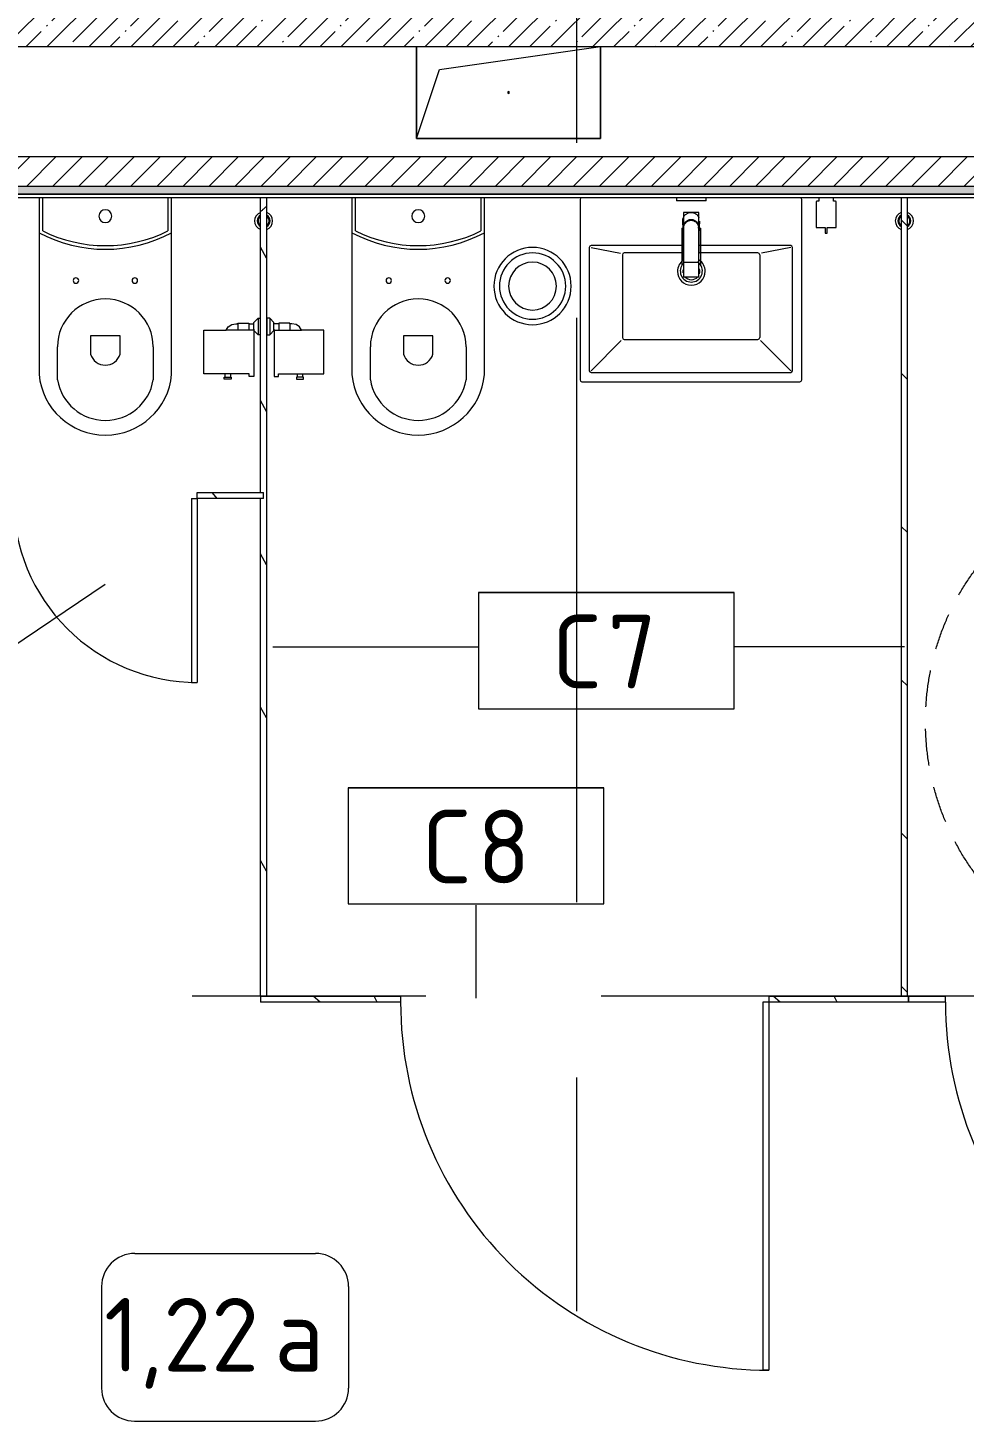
# Model space of a CAD drawing. Header units: millimetres. Extents: x 81566 to 292854, y -8553 to 29000.
# Drawn here: x 97119 to 99662, y 6644 to 10431 of the extents above; entities that cross this region are included whole.
import ezdxf

# ---------------------------------------------------------------- set-up
doc = ezdxf.new("R2010")
doc.units = ezdxf.units.MM
doc.linetypes.add('200_ШТРИХ__ш1_п0_6_', pattern=[160, 100, -60])
doc.linetypes.add('Осевая', pattern=[3175, 635, -476.25, 1587.5, -476.25])
for name, color, linetype, lineweight in [('0-1', 7, 'Continuous', 9), ('A-DETL-GENF', 7, 'Continuous', 9), ('A-DOOR', 7, 'Continuous', 9), ('A-GENM', 7, 'Continuous', 9), ('A-GENM-IDEN', 7, 'Continuous', 9), ('A-WALL', 7, 'Continuous', 9), ('I-FURN-IDEN', 7, 'Continuous', 9), ('I-WALL', 7, 'Continuous', 9), ('P-SANR-FIXT-2', 7, 'Continuous', 13), ('Оси-2', 7, 'Осевая', 9)]:
    doc.layers.add(name, color=color, linetype=linetype, lineweight=lineweight)
for name, color, linetype, lineweight, true_color in [('A-DOOR-1', 7, 'Continuous', 9, 0xc0c0c0), ('A-WALL-1', 9, 'Continuous', 9, 0x808080), ('A-WALL-FNSH-1', 9, 'Continuous', 9, 0x808080), ('I-FURN-1', 9, 'Continuous', 9, 0x808080), ('I-FURN-2', 9, '200_ШТРИХ__ш1_п0_6_', 9, 0x808080), ('P-SANR-FIXT-1', 9, 'Continuous', 13, 0x808080)]:
    doc.layers.add(name, color=color, linetype=linetype, lineweight=lineweight, true_color=true_color)
doc.styles.add('GOST Common', font='GOST_Common.ttf', dxfattribs={"height": 200})
pattern_1 = [(288.435, (99033.21, 7791), (416.50086, -832.99954), [158.05, -1159.038]), (319.399, (99083.19, 7641.06), (2499.010644, -2082.486787), [76.799, -3763.143]), (316.848, (98725, 7591.08), (6247.5402574, -5830.957739), [182.691, -8951.868]), (289.983, (98858.28, 7466.13), (1249.49393, -3332.002656), [97.5, -4777.508]), (270, (98891.6, 7791), (416.5, -416.5), [83.3, -333.2]), (298.443, (98891.6, 7707.7), (-2915.5071394, 5414.4962996), [227.365, -11140.87]), (264.289, (98999.89, 7507.78), (416.5263, 3748.496867), [83.716, -4102.058]), (309.806, (98991.56, 7424.48), (-1666.01521, 2082.48651), [65.059, -3187.91])]

# ---------------------------------------------------------------- blocks, each defined once
blk = doc.blocks.new('FRT_2D_Символ _разворот МГН_1 - D1_4_Символ доступности разворота МГН _360__-18618045-План расстановки мебели и оборудования 2 этажа в осях 23-33')
at = {"layer": 'I-FURN-1'}
for p, q in [((0, 60.4), (0, -59.6)), ((-65, 0), (65, 0))]:
    blk.add_line(p, q, dxfattribs=at)
at = {"layer": 'I-FURN-2'}
for p, q in [((-300, 325.4), (-300, -185.8)), ((-300, 325.4), (-200, 325.4)), ((-200, 195.4), (-200, 325.4)), ((200, 325.4), (300, 325.4)), ((200, 195.4), (200, 325.4)), ((300, 325.4), (300, -185.8)), ((-200, 195.4), (200, 195.4)), ((-300, -185.8), (-250, -185.8)), ((-250, -185.8), (-250, -435.8)), ((300, -185.8), (250, -185.8)), ((250, -185.8), (250, -435.8)), ((-200, -435.8), (-250, -435.8)), ((-200, -435.8), (-200, -645.8)), ((200, -435.8), (250, -435.8)), ((200, -435.8), (200, -645.8)), ((-200, -645.8), (200, -645.8))]:
    blk.add_line(p, q, dxfattribs=at)
blk.add_circle((0, 0), 700, dxfattribs=at)
blk = doc.blocks.new('GM_Отверстие прямоугольное _в плите_ - Отверстие-V8-План расстановки мебели и оборудования 2 этажа в осях 23-33')
at = {"layer": 'A-GENM'}
for p, q in [((-250, -125), (-250, 125)), ((-250, 125), (-250, -125)), ((-187.5, 62.5), (250, 125)), ((250, 125), (250, -125)), ((250, -125), (250, 125)), ((-250, -125), (-187.5, 62.5)), ((250, -125), (-250, -125)), ((-250, -125), (250, -125))]:
    blk.add_line(p, q, dxfattribs=at)
for start, end in [(360, 180), (180, 360)]:
    blk.add_arc((0, 0), 2.5, start, end, dxfattribs=at)
blk = doc.blocks.new('FP_169-План расстановки мебели и оборудования 2 этажа в осях 23-33')
at = {"layer": 'A-GENM'}
for p, q in [((19.3, 8), (20.4, 6.8)), ((20.4, 6.8), (21.4, 5.5)), ((21.4, 5.5), (22.4, 4.3)), ((22.4, 4.3), (23.5, 3.1)), ((23.5, 3.1), (24.6, 1.8)), ((24.6, 1.8), (25.6, 0.6)), ((25.6, 0.6), (26.7, -0.6)), ((26.7, -0.6), (27.8, -1.8)), ((27.8, -1.8), (28.9, -3.1)), ((28.9, -3.1), (30.1, -4.3)), ((30.1, -4.3), (31.2, -5.5)), ((31.2, -5.5), (32.3, -6.8)), ((32.3, -6.8), (33.5, -8))]:
    blk.add_line(p, q, dxfattribs=at)
blk = doc.blocks.new('131_Сантехническая перегородка 7 - СП-1-30858579-План расстановки мебели и оборудования 2 этажа в осях 23-33')
at = {"layer": 'A-GENM'}
h = blk.add_hatch(dxfattribs=at)
h.set_pattern_fill('FP_43', color=256, style=0, pattern_type=2)
h.set_pattern_definition([(198.435, (9964.92, -97651.21), (-832.99954, -416.50086), [158.05, -1159.038]), (229.399, (9814.98, -97701.19), (-2082.486787, -2499.010644), [76.799, -3763.143]), (226.848, (9765, -97343), (-5830.957739, -6247.5402574), [182.691, -8951.868]), (199.983, (9640.05, -97476.28), (-3332.002656, -1249.49393), [97.5, -4777.508]), (180, (9964.9, -97509.6), (-416.5, -416.5), [83.3, -333.2]), (208.443, (9881.62, -97509.6), (5414.4962996, 2915.5071394), [227.365, -11140.87]), (174.289, (9681.7, -97617.89), (3748.496867, -416.5263), [83.716, -4102.058]), (219.806, (9598.4, -97609.56), (2082.48651, 1666.01521), [65.059, -3187.91])])
h.paths.add_polyline_path([(2165.9, -8), (2165.9, 8), (45.9, 8), (45.9, -8), (796.9, -8), (796.9, 0), (812.9, 0), (812.9, -8), (1744.4, -8)])
for p, q in [((-4.1, 8), (45.9, 8)), ((45.9, 8), (2165.9, 8)), ((45.9, -8), (-4.1, -8)), ((796.9, -8), (45.9, -8)), ((2165.9, -8), (812.9, -8))]:
    blk.add_line(p, q, dxfattribs=at)
at = {"layer": 'A-GENM', "flags": 128}
for points in [[(71.5, 8), (71.1, 8.5), (70.8, 9), (70.4, 9.5), (70, 9.9), (69.6, 10.4), (69.2, 10.8), (68.8, 11.2), (68.3, 11.6), (67.8, 12), (67.3, 12.3), (66.8, 12.7), (66.3, 13), (65.8, 13.3), (65.3, 13.6), (64.7, 13.8), (64.2, 14), (63.6, 14.3), (63, 14.4), (62.4, 14.6), (61.9, 14.7), (61.3, 14.9), (60.7, 14.9), (60.1, 15), (59.5, 15.1), (58.9, 15.1), (58.3, 15.1), (57.7, 15), (57.1, 15), (56.5, 14.9), (55.9, 14.8), (55.3, 14.7), (54.7, 14.5), (54.1, 14.4), (53.5, 14.2), (53, 13.9), (52.4, 13.7), (51.9, 13.4), (51.4, 13.2), (50.8, 12.9), (50.3, 12.5), (49.8, 12.2), (49.3, 11.8), (48.9, 11.4), (48.4, 11), (48, 10.6), (47.6, 10.2), (47.2, 9.7), (46.8, 9.3), (46.4, 8.8), (46.1, 8.3), (45.9, 8)], [(45.9, -8), (46.3, -8.5), (46.6, -9), (47, -9.5), (47.4, -9.9), (47.8, -10.4), (48.2, -10.8), (48.6, -11.2), (49.1, -11.6), (49.6, -12), (50, -12.3), (50.5, -12.7), (51.1, -13), (51.6, -13.3), (52.1, -13.6), (52.7, -13.8), (53.2, -14), (53.8, -14.3), (54.4, -14.4), (54.9, -14.6), (55.5, -14.7), (56.1, -14.9), (56.7, -14.9), (57.3, -15), (57.9, -15.1), (58.5, -15.1), (59.1, -15.1), (59.7, -15), (60.3, -15), (60.9, -14.9), (61.5, -14.8), (62.1, -14.7), (62.7, -14.5), (63.3, -14.4), (63.8, -14.2), (64.4, -13.9), (65, -13.7), (65.5, -13.4), (66, -13.2), (66.6, -12.9), (67.1, -12.5), (67.6, -12.2), (68, -11.8), (68.5, -11.4), (69, -11), (69.4, -10.6), (69.8, -10.2), (70.2, -9.7), (70.6, -9.3), (70.9, -8.8), (71.3, -8.3), (71.5, -8)]]:
    blk.add_lwpolyline(points, dxfattribs=at)
at = {"layer": 'A-GENM'}
for radius, start, end in [(24.6, 19.9113, 160.0887), (17.6, 28.9731, 151.0269), (15.1, 78.8699, 146.2189), (15.1, 33.7811, 53.124), (24.6, 199.9113, 340.0887), (17.6, 208.9731, 331.0269), (15.1, 213.7811, 228.6155), (15.1, 258.8699, 326.2189)]:
    blk.add_arc((58.7, 0), radius, start, end, dxfattribs=at)
blk.add_blockref('FP_169-План расстановки мебели и оборудования 2 этажа в осях 23-33', (0, 0), dxfattribs=at)
blk = doc.blocks.new('131_Сантехническая перегородка_Дверь МГН - СД-1-30883454-План расстановки мебели и оборудования 2 этажа в осях 23-33')
at = {"layer": 'A-DOOR'}
h = blk.add_hatch(dxfattribs=at)
h.set_pattern_fill('FP_45', color=256, style=0, pattern_type=2)
h.set_pattern_definition(pattern_1)
h.paths.add_polyline_path([(1010, 8), (1010, -8), (1390, -8), (1390, 8)])
at = {"layer": 'A-GENM'}
h = blk.add_hatch(dxfattribs=at)
h.set_pattern_fill('FP_45', color=256, style=0, pattern_type=2)
h.set_pattern_definition(pattern_1)
h.paths.add_polyline_path([(-370, 8), (-370, -8), (10, -8), (10, 8)])
at = {"layer": 'A-DOOR-1'}
for p, q in [((10, 1008), (26, 1008)), ((10, 8), (10, 1008)), ((26, 8), (26, 1008)), ((10, 8), (26, 8))]:
    blk.add_line(p, q, dxfattribs=at)
blk.add_arc((10, 8), 1000, 360, 90, dxfattribs=at)
at = {"layer": 'A-GENM'}
for p, q in [((-370, 8), (10, 8)), ((-370, -8), (-370, 8)), ((10, -8), (10, 8)), ((1010, 8), (1390, 8)), ((1010, -8), (1010, 8)), ((1390, -8), (1390, 8)), ((10, -8), (-370, -8)), ((1390, -8), (1010, -8))]:
    blk.add_line(p, q, dxfattribs=at)
blk = doc.blocks.new('131_Сантехническая перегородка_Дверь 5 - СД-1-V173-План расстановки мебели и оборудования 2 этажа в осях 23-33')
at = {"layer": 'A-GENM'}
h = blk.add_hatch(dxfattribs=at)
h.set_pattern_fill('FP_49', color=256, style=0, pattern_type=2)
h.set_pattern_definition([(288.435, (97721.21, 9160), (416.50086, -832.99954), [158.05, -1159.038]), (319.399, (97771.19, 9010.06), (2499.010644, -2082.486787), [76.799, -3763.143]), (316.848, (97413, 8960.08), (6247.5402574, -5830.957739), [182.691, -8951.868]), (289.983, (97546.28, 8835.13), (1249.49393, -3332.002656), [97.5, -4777.508]), (270, (97579.6, 9160), (416.5, -416.5), [83.3, -333.2]), (298.443, (97579.6, 9076.7), (-2915.5071394, 5414.4962996), [227.365, -11140.87]), (264.289, (97687.89, 8876.78), (416.5263, 3748.496867), [83.716, -4102.058]), (309.806, (97679.56, 8793.48), (-1666.01521, 2082.48651), [65.059, -3187.91])])
h.paths.add_polyline_path([(70, 8), (70, -8), (250, -8), (250, 8)])
at = {"layer": 'A-DOOR-1'}
for p, q in [((266, 508), (250, 508)), ((250, 8), (250, 508)), ((266, 8), (266, 508)), ((266, 8), (250, 8))]:
    blk.add_line(p, q, dxfattribs=at)
blk.add_arc((250, 8), 500, 360, 90, dxfattribs=at)
at = {"layer": 'A-GENM'}
for p, q in [((70, 8), (250, 8)), ((70, 8), (70, -8)), ((250, 8), (250, -8)), ((750, 8), (930, 8)), ((750, 8), (750, -8)), ((930, 8), (930, -8)), ((250, -8), (70, -8)), ((930, -8), (750, -8))]:
    blk.add_line(p, q, dxfattribs=at)
blk = doc.blocks.new('131_Сантехническая перегородка 7 - СП-1-V188-План расстановки мебели и оборудования 2 этажа в осях 23-33')
at = {"layer": 'A-GENM'}
h = blk.add_hatch(dxfattribs=at)
h.set_pattern_fill('FP_59', color=256, style=0, pattern_type=2)
h.set_pattern_definition([(198.435, (9964.92, -99391.71), (-832.99954, -416.50086), [158.05, -1159.038]), (229.399, (9814.98, -99441.69), (-2082.486787, -2499.010644), [76.799, -3763.143]), (226.848, (9765, -99083.5), (-5830.957739, -6247.5402574), [182.691, -8951.868]), (199.983, (9640.05, -99216.78), (-3332.002656, -1249.49393), [97.5, -4777.508]), (180, (9964.9, -99250.1), (-416.5, -416.5), [83.3, -333.2]), (208.443, (9881.62, -99250.1), (5414.4962996, 2915.5071394), [227.365, -11140.87]), (174.289, (9681.7, -99358.39), (3748.496867, -416.5263), [83.716, -4102.058]), (219.806, (9598.4, -99350.06), (2082.48651, 1666.01521), [65.059, -3187.91])])
h.paths.add_polyline_path([(2165.9, -8), (2165.9, 8), (45.9, 8), (45.9, -8), (1744.4, -8)])
for p, q in [((-4.1, 8), (45.9, 8)), ((45.9, 8), (2165.9, 8)), ((45.9, -8), (-4.1, -8)), ((2165.9, -8), (45.9, -8))]:
    blk.add_line(p, q, dxfattribs=at)
at = {"layer": 'A-GENM', "flags": 128}
for points in [[(71.5, 8), (71.1, 8.5), (70.8, 9), (70.4, 9.5), (70, 9.9), (69.6, 10.4), (69.2, 10.8), (68.8, 11.2), (68.3, 11.6), (67.8, 12), (67.3, 12.3), (66.8, 12.7), (66.3, 13), (65.8, 13.3), (65.3, 13.6), (64.7, 13.8), (64.2, 14), (63.6, 14.3), (63, 14.4), (62.4, 14.6), (61.9, 14.7), (61.3, 14.9), (60.7, 14.9), (60.1, 15), (59.5, 15.1), (58.9, 15.1), (58.3, 15.1), (57.7, 15), (57.1, 15), (56.5, 14.9), (55.9, 14.8), (55.3, 14.7), (54.7, 14.5), (54.1, 14.4), (53.5, 14.2), (53, 13.9), (52.4, 13.7), (51.9, 13.4), (51.4, 13.2), (50.8, 12.9), (50.3, 12.5), (49.8, 12.2), (49.3, 11.8), (48.9, 11.4), (48.4, 11), (48, 10.6), (47.6, 10.2), (47.2, 9.7), (46.8, 9.3), (46.4, 8.8), (46.1, 8.3), (45.9, 8)], [(45.9, -8), (46.3, -8.5), (46.6, -9), (47, -9.5), (47.4, -9.9), (47.8, -10.4), (48.2, -10.8), (48.6, -11.2), (49.1, -11.6), (49.6, -12), (50, -12.3), (50.5, -12.7), (51.1, -13), (51.6, -13.3), (52.1, -13.6), (52.7, -13.8), (53.2, -14), (53.8, -14.3), (54.4, -14.4), (54.9, -14.6), (55.5, -14.7), (56.1, -14.9), (56.7, -14.9), (57.3, -15), (57.9, -15.1), (58.5, -15.1), (59.1, -15.1), (59.7, -15), (60.3, -15), (60.9, -14.9), (61.5, -14.8), (62.1, -14.7), (62.7, -14.5), (63.3, -14.4), (63.8, -14.2), (64.4, -13.9), (65, -13.7), (65.5, -13.4), (66, -13.2), (66.6, -12.9), (67.1, -12.5), (67.6, -12.2), (68, -11.8), (68.5, -11.4), (69, -11), (69.4, -10.6), (69.8, -10.2), (70.2, -9.7), (70.6, -9.3), (70.9, -8.8), (71.3, -8.3), (71.5, -8)]]:
    blk.add_lwpolyline(points, dxfattribs=at)
at = {"layer": 'A-GENM'}
for radius, start, end in [(24.6, 19.9113, 160.0887), (17.6, 28.9731, 151.0269), (15.1, 78.8699, 146.2189), (15.1, 33.7811, 53.124), (24.6, 199.9113, 340.0887), (17.6, 208.9731, 331.0269), (15.1, 213.7811, 228.6155), (15.1, 258.8699, 326.2189)]:
    blk.add_arc((58.7, 0), radius, start, end, dxfattribs=at)
blk = doc.blocks.new('131_Сантехническая перегородка_Дверь МГН 2 - СД-1-30897608-План расстановки мебели и оборудования 2 этажа в осях 23-33')
at = {"layer": 'A-DOOR'}
h = blk.add_hatch(dxfattribs=at)
h.set_pattern_fill('FP_62', color=256, style=0, pattern_type=2)
h.set_pattern_definition([(288.435, (100513.21, 7791), (416.50086, -832.99954), [158.05, -1159.038]), (319.399, (100563.19, 7641.06), (2499.010644, -2082.486787), [76.799, -3763.143]), (316.848, (100205, 7591.08), (6247.5402574, -5830.957739), [182.691, -8951.868]), (289.983, (100338.28, 7466.13), (1249.49393, -3332.002656), [97.5, -4777.508]), (270, (100371.6, 7791), (416.5, -416.5), [83.3, -333.2]), (298.443, (100371.6, 7707.7), (-2915.5071394, 5414.4962996), [227.365, -11140.87]), (264.289, (100479.89, 7507.78), (416.5263, 3748.496867), [83.716, -4102.058]), (309.806, (100471.56, 7424.48), (-1666.01521, 2082.48651), [65.059, -3187.91])])
h.paths.add_polyline_path([(-111.1, 8), (-427.5, 8), (-427.5, -8), (10, -8), (10, 8)])
at = {"layer": 'A-DOOR-1'}
for p, q in [((10, 1008), (26, 1008)), ((10, 8), (10, 1008)), ((26, 8), (26, 1008)), ((10, 8), (26, 8))]:
    blk.add_line(p, q, dxfattribs=at)
blk.add_arc((10, 8), 1000, 360, 90, dxfattribs=at)
at = {"layer": 'A-GENM'}
for p, q in [((-427.5, 8), (10, 8)), ((10, 8), (10, -8)), ((1010, 8), (1110, 8)), ((1010, 8), (1010, -8)), ((1110, 8), (1110, -8)), ((10, -8), (-427.5, -8)), ((1110, -8), (1010, -8))]:
    blk.add_line(p, q, dxfattribs=at)
blk = doc.blocks.new('WC Seat_2 with Cistern-Wall Based - SE22-33487382-План расстановки мебели и оборудования 2 этажа в осях 23-33')
at = {"layer": 'P-SANR-FIXT-1'}
for p, q in [((-5, 410.5), (-5, 500.5)), ((255, 500.5), (255, 410.5)), ((-55, 485.5), (-55, 100.5)), ((305, 100.5), (305, 485.5)), ((85, 430.5), (85, 380.5)), ((165, 380.5), (165, 430.5)), ((85, 380.5), (165, 380.5)), ((-55, 100.5), (-55, 5.5)), ((-45, 5.5), (-45, 95.6)), ((295, 95.6), (295, 5.5)), ((305, 5.5), (305, 100.5))]:
    blk.add_line(p, q, dxfattribs=at)
for centre, radius, start, end in [((125, 469.8), 180.7, 4.9791, 175.0209), ((125, 478.7), 131.8, 9.5273, 170.4727), ((125, 418.8), 41.7, 16.2602, 163.7398), ((125, 410.5), 130, 180, 360), ((45, 230.5), 7.5, 0, 180), ((45, 230.5), 7.5, 180, 360), ((205, 230.5), 7.5, 0, 180), ((205, 230.5), 7.5, 180, 360), ((125, -237), 382.5, 61.9275, 118.0725), ((125, -247), 382.5, 63.6122, 116.3878), ((125, 55.5), 17.5, 0, 180), ((125, 55.5), 17.5, 180, 360)]:
    blk.add_arc(centre, radius, start, end, dxfattribs=at)
blk = doc.blocks.new('сифон - Для раковины-V211-План расстановки мебели и оборудования 2 этажа в осях 23-33')
at = {"layer": 'P-SANR-FIXT-1'}
for p, q in [((199.2, 40), (191.1, 40)), ((191.1, -40), (191.1, 40)), ((116.7, 26), (15.8, 26)), ((116.7, 26), (116.7, 22.5)), ((15.8, -26), (116.7, -26)), ((116.7, -20.6), (116.7, -26)), ((191.1, -40), (199.2, -40))]:
    blk.add_line(p, q, dxfattribs=at)
for start, end in [(46.114, 180), (180, 315)]:
    blk.add_arc((0, 0), 30, start, end, dxfattribs=at)
blk = doc.blocks.new('раковина - 400 x 500mm-V212-План расстановки мебели и оборудования 2 этажа в осях 23-33')
at = {"layer": 'P-SANR-FIXT-1'}
for p, q in [((-249.5, -5), (-249.5, -495)), ((352.5, -495), (352.5, -5)), ((-224.5, -135), (-224.5, -470)), ((31, -130), (-219.5, -130)), ((-219.5, -135), (-139.5, -151)), ((-126, -150), (-129.5, -150)), ((31, -150), (-126, -150)), ((322.5, -130), (73, -130)), ((233.5, -150), (73, -150)), ((322.5, -135), (242.8, -150.5)), ((327.5, -470), (327.5, -135)), ((-134.5, -155), (-134.5, -380)), ((238.5, -155), (238.5, -380)), ((-219.5, -470), (-137.6, -388.1)), ((-129.5, -385), (233.5, -385)), ((322.5, -470), (240.2, -387.7)), ((-219.5, -475), (322.5, -475)), ((-244.5, -500), (347.5, -500))]:
    blk.add_line(p, q, dxfattribs=at)
for centre, radius, start, end in [((-244.5, -5), 5, 91.8131, 180), ((347.5, -5), 5, 0, 88.1869), ((-219.5, -135), 5, 90, 180), ((-129.5, -155), 5, 90, 180), ((233.5, -155), 5, 0, 90), ((322.5, -135), 5, 0, 90), ((52.6, -199.9), 37.5, 127.0599, 180), ((52.6, -199.9), 37.5, 360, 54.9172), ((52.6, -199.9), 37.5, 180, 360), ((52.6, -199.9), 23, 170.0837, 180), ((52.6, -199.9), 23, 180, 189.9157), ((52.6, -199.9), 23, 219.6404, 320.0581), ((52.6, -199.9), 23, 360, 16.8019), ((52.6, -199.9), 23, 343.1956, 360), ((-129.5, -380), 5, 180, 270), ((233.5, -380), 5, 270, 360), ((-219.5, -470), 5, 180, 270), ((322.5, -470), 5, 270, 0), ((-244.5, -495), 5, 180, 270), ((347.5, -495), 5, 270, 0)]:
    blk.add_arc(centre, radius, start, end, dxfattribs=at)
blk = doc.blocks.new('смеситель для раковины - Default-V196-План расстановки мебели и оборудования 2 этажа в осях 23-33')
at = {"layer": '0-1'}
for p, q in [((21, 151.6), (-21, 151.6)), ((20.3, 111.8), (-20.3, 111.8)), ((-22.8, 2.9), (-21.7, 15.4)), ((-20.7, 17.2), (-20.7, 16.7)), ((-20.3, 19.4), (-20.3, 15.8)), ((20.3, 15.8), (20.3, 19.4)), ((20.8, 16.7), (20.8, 17.2))]:
    blk.add_line(p, q, dxfattribs=at)
at = {"layer": '0-1', "flags": 128}
for points in [[(-21, 151.3), (-21, 147.9), (-21, 145.7), (-21, 145.2), (-21, 144.9), (-21, 144.8), (-21, 144.7), (-21, 144.7)], [(21, 89.1), (21, 88.6), (21, 88.3), (21, 88.3)], [(21.7, 15.4), (22.3, 8.3), (22.8, 2.9)]]:
    blk.add_lwpolyline(points, dxfattribs=at)
at = {"layer": 'P-SANR-FIXT-1'}
for p, q in [((21, 151.6), (-21, 151.6)), ((-21, 151.6), (-21, -23)), ((21, -23), (21, 151.6)), ((-20.3, 111.8), (-20.3, 111.8)), ((-20.3, 111.8), (-20.3, 109.7)), ((20.3, 109.7), (20.3, 111.8)), ((20.3, 111.8), (20.3, 111.8)), ((-21, -23), (21, -23))]:
    blk.add_line(p, q, dxfattribs=at)
at = {"layer": 'P-SANR-FIXT-1', "flags": 128}
for points in [[(-21, 144), (-21, 91), (-21, 37.9)], [(21, 37.9), (21, 91), (21, 144)], [(-20.3, 19.4), (-20.3, 60.2), (-20.3, 109.7)], [(20.3, 109.7), (20.3, 60.2), (20.3, 19.4)], [(21, 17.1), (21, 22.3), (21, 27.5), (21, 32.7), (21, 37.9)], [(-20.3, 15.8), (-20.3, 17.1), (-20.3, 18.4)], [(20.3, 18.4), (20.3, 17.1), (20.3, 15.8)], [(21, 15.1), (21, 15.6), (21, 16.1), (21, 16.6), (21, 17.1)], [(22.9, -1.8), (22.4, 2.9), (22, 7.6), (21.5, 12.3), (21.1, 17.1)], [(21.1, 17.1), (21.5, 12.3), (22, 7.6), (22.4, 2.9), (22.9, -1.8)]]:
    blk.add_lwpolyline(points, dxfattribs=at)
at = {"layer": 'P-SANR-FIXT-1'}
for centre, major_axis, ratio, start_param, end_param in [((-9809.3, 72.1), (-9788.3, 0.5), 0.986286, 3.135948, 3.138103), ((0, 17.2), (20.8, 0), 0.98634, 3.060685, 3.141593), ((0, 17.2), (20.8, 0), 0.98634, 3.141593, 3.395551), ((0, 17.2), (20.8, 0), 0.98634, 3.707105, 3.769911), ((0, 17.2), (20.8, 0), 0.98634, 5.654867, 5.717635), ((0, 17.2), (-20.8, 0), 0.98634, 2.887544, 3.141593), ((0, 17.2), (20.8, 0), 0.98634, 0, 0.080911), ((0, 17.2), (20.8, 0), 0.98634, 4.154533, 5.270098)]:
    blk.add_ellipse(centre, major_axis=major_axis, ratio=ratio, start_param=start_param, end_param=end_param, dxfattribs=at)
for points, knots in [([(-21, 151.6), (-21, 151.7), (-21, 151.5), (-21, 150.5), (-21, 148.7), (-21, 146.9), (-21, 145.2), (-21, 144.4), (-21, 144)], [0.4444444, 0.4444444, 0.4444444, 0.4444444, 0.5555556, 0.6666667, 0.7777778, 0.8888889, 0.9444444, 1, 1, 1, 1]), ([(21, 144), (21, 144.4), (21, 145.2), (21, 146.9), (21, 148.7), (21, 150.5), (21, 151.5), (21, 151.7), (21, 151.6)], [0, 0, 0, 0, 0.0555556, 0.1111111, 0.2222222, 0.3333333, 0.4444444, 0.5555556, 0.5555556, 0.5555556, 0.5555556]), ([(-21.8, 13.9), (-21.8, 14.6), (-21.7, 16.1), (-21.6, 18.9), (-21.5, 22.1), (-21.5, 25.2), (-21.4, 27.9), (-21.4, 30), (-21.4, 31.8), (-21.3, 33.4), (-21.3, 34.5), (-21.3, 35.6), (-21.3, 37), (-21.3, 38.7), (-21.2, 41), (-21.2, 44.2), (-21.2, 48.8), (-21.1, 54.3), (-21.1, 59.3), (-21.1, 63.2), (-21.1, 66.1), (-21.1, 68.8), (-21.1, 72.5), (-21, 78.9), (-21, 84.5), (-21, 88.1)], [0, 0, 0, 0, 0.083333, 0.166667, 0.25, 0.333333, 0.375, 0.416667, 0.458333, 0.479167, 0.5, 0.520833, 0.541667, 0.583333, 0.625, 0.666667, 0.708333, 0.75, 0.791667, 0.8125, 0.833333, 0.854167, 0.875, 0.916667, 1, 1, 1, 1]), ([(21, 88.1), (21, 84.5), (21, 78.9), (21.1, 72.5), (21.1, 68.8), (21.1, 66.1), (21.1, 63.2), (21.1, 59.3), (21.2, 54.3), (21.2, 48.8), (21.2, 44.2), (21.3, 41), (21.3, 38.7), (21.3, 37), (21.3, 35.6), (21.3, 34.5), (21.3, 33.4), (21.4, 31.8), (21.4, 30), (21.4, 27.9), (21.5, 25.2), (21.5, 22.1), (21.6, 18.9), (21.7, 16.1), (21.8, 14.6), (21.8, 13.9)], [0, 0, 0, 0, 0.083333, 0.125, 0.145833, 0.166667, 0.1875, 0.208333, 0.25, 0.291667, 0.333333, 0.375, 0.416667, 0.458333, 0.479167, 0.5, 0.520833, 0.541667, 0.583333, 0.625, 0.666667, 0.75, 0.833333, 0.916667, 1, 1, 1, 1]), ([(-21.1, 17.1), (-21.2, 16.5), (-21.3, 15.4), (-21.5, 13.7), (-21.6, 11.8), (-21.9, 9.3), (-22.1, 7.6), (-22.4, 5.3), (-22.6, 3), (-22.8, 1.4), (-22.9, 0.3)], [0, 0, 0, 0, 0.1, 0.2, 0.3, 0.4, 0.6, 0.7, 0.8, 1, 1, 1, 1]), ([(-22.6, 3.6), (-22.6, 3.8), (-22.5, 4.4), (-22.4, 5.5), (-22.3, 6.9), (-22.2, 8.4), (-22, 10.9), (-21.9, 12.9), (-21.8, 13.9)], [0.3178487, 0.3178487, 0.3178487, 0.3178487, 0.375, 0.5, 0.625, 0.75, 0.875, 1, 1, 1, 1]), ([(21, 15.1), (20.9, 14), (20.5, 11.7), (19.3, 8.5), (17.6, 5.5), (14.8, 1.9), (11.1, -0.9), (6.8, -2.8), (3.4, -3.6), (0, -3.8), (-4.5, -3.5), (-10.1, -1.7), (-14.7, 1.9), (-17.6, 5.5), (-19.3, 8.4), (-20.5, 11.7), (-20.9, 13.9), (-21, 15)], [0, 0, 0, 0, 0.055556, 0.111111, 0.166667, 0.222222, 0.333333, 0.388889, 0.444444, 0.5, 0.555556, 0.666667, 0.777778, 0.833333, 0.888889, 0.944444, 1, 1, 1, 1]), ([(20.3, 19.4), (20.3, 18.2), (20.2, 15.9), (19.3, 12.3), (18, 9.6), (16.8, 7.5), (15.7, 6), (14.5, 4.7), (12.8, 3), (10.4, 1.2), (7.1, -0.4), (2.4, -1.7), (-2.5, -1.7), (-7.1, -0.4), (-10.9, 1.5), (-13.6, 3.7), (-15.4, 5.7), (-16.5, 7.1), (-17.7, 9), (-18.9, 11.5), (-20, 15), (-20.3, 17.7), (-20.3, 19.4)], [0, 0, 0, 0, 0.055556, 0.111111, 0.166667, 0.194444, 0.222222, 0.25, 0.277778, 0.333333, 0.388889, 0.444444, 0.555556, 0.611111, 0.666667, 0.75, 0.770833, 0.791667, 0.833333, 0.875, 0.916667, 1, 1, 1, 1]), ([(20.3, 15.8), (20.3, 13.7), (19.8, 10.7), (17.9, 6.9), (16.3, 4.7), (14.8, 3.1), (13, 1.5), (11.1, 0.2), (9, -0.8), (7.3, -1.5), (5.5, -2), (3.6, -2.4), (1.4, -2.7), (-0.9, -2.7), (-3.3, -2.5), (-5.5, -2), (-7.7, -1.3), (-9.8, -0.4), (-11.7, 0.6), (-13.5, 1.9), (-15.1, 3.4), (-16.9, 5.4), (-19.5, 9.5), (-20.3, 13.2), (-20.3, 15.8)], [0, 0, 0, 0, 0.111111, 0.166667, 0.222222, 0.25, 0.277778, 0.333333, 0.361111, 0.388889, 0.416667, 0.444444, 0.479167, 0.513889, 0.548611, 0.583333, 0.618056, 0.652778, 0.6875, 0.722222, 0.756944, 0.791667, 0.861111, 1, 1, 1, 1]), ([(21.1, 19.2), (21.3, 18.6), (21.7, 16.8), (21.8, 15.1), (21.8, 13.9)], [0.8206896, 0.8206896, 0.8206896, 0.8206896, 0.8888889, 1, 1, 1, 1]), ([(21.1, 17.1), (21.1, 16.7), (21.2, 16), (21.3, 15), (21.4, 13.9), (21.6, 12.5), (21.8, 10.8), (22, 8.7), (22.2, 6.9), (22.4, 5.5), (22.5, 4.5), (22.6, 3.4), (22.7, 2.4), (22.8, 1.5), (22.9, 0.8), (22.9, 0.4), (22.9, 0.3)], [0, 0, 0, 0, 0.0625, 0.125, 0.1875, 0.25, 0.375, 0.5, 0.625, 0.6875, 0.75, 0.8125, 0.875, 0.9375, 0.96875, 1, 1, 1, 1]), ([(21.8, 13.9), (21.8, 13.3), (21.9, 11.9), (22, 10), (22.2, 8.4), (22.2, 7.3), (22.3, 6.4), (22.4, 5.2), (22.6, 3.7), (22.8, 2), (22.9, 0.8), (22.9, 0.3)], [0, 0, 0, 0, 0.083333, 0.166667, 0.25, 0.333333, 0.416667, 0.5, 0.666667, 0.833333, 1, 1, 1, 1]), ([(22.1, 7), (22.2, 6.5), (22.8, 4.3), (23, 2), (22.9, 0.3)], [0.8, 0.8, 0.8, 0.8, 0.85, 1, 1, 1, 1]), ([(22.9, -1.8), (22.6, -4.5), (21.7, -8.2), (19.1, -12.8), (16.7, -15.9), (13.7, -18.5), (10.4, -20.6), (6.8, -22.1), (3.4, -22.8), (0.5, -23), (-2.9, -22.9), (-6.8, -22.1), (-10.7, -20.5), (-13.4, -18.7), (-15.3, -17.2), (-17, -15.4), (-19, -12.9), (-20.6, -10.1), (-21.5, -8), (-21.7, -7.4)], [0, 0, 0, 0, 0.1111111, 0.1666667, 0.2222222, 0.2777778, 0.3333333, 0.3888889, 0.4444444, 0.4791667, 0.5138889, 0.5833333, 0.6527778, 0.6875, 0.7222222, 0.7569444, 0.7916667, 0.8611111, 0.8888889, 0.8888889, 0.8888889, 0.8888889])]:
    blk.add_open_spline(points, degree=3, knots=knots, dxfattribs=at)
for points in [[(21, 37.9), (21, 36.1), (21, 32.7), (21.1, 27.5), (21.1, 22.3), (21.1, 18.8), (21.1, 17.1)], [(-22.9, 0.3), (-23, 2.1), (-22.8, 3.8), (-22.4, 5.5)], [(-21.8, 13.9), (-21.8, 15.7), (-21.5, 17.5), (-21.1, 19.2)], [(-21.1, 17.1), (-21.1, 16.7), (-21.1, 16), (-21, 15.3), (-21, 15)], [(21.1, 17.1), (21.1, 16.7), (21.1, 16.1), (21, 15.4), (21, 15.1)], [(22.9, 0.3), (22.8, 1.7), (22.5, 4.5), (22, 8.7), (21.5, 12.9), (21.2, 15.7), (21.1, 17.1)], [(22.9, 0.3), (22.9, -0.1), (22.9, -0.4), (22.9, -0.8)]]:
    blk.add_open_spline(points, degree=3, dxfattribs=at)
blk = doc.blocks.new('мусорная корзина - Round_ Metal-30590745-План расстановки мебели и оборудования 2 этажа в осях 23-33')
at = {"layer": 'P-SANR-FIXT-1'}
for radius, start, end in [(105, 0, 180), (90, 360, 180), (65, 0, 180), (105, 180, 360), (90, 180, 360), (65, 180, 360)]:
    blk.add_arc((0, 0), radius, start, end, dxfattribs=at)
blk = doc.blocks.new('TOY_Диспансер мыло - Дозатор Elegance new 11654 019001 хром-30721027-План расстановки мебели и оборудования 2 этажа в осях 23-33')
at = {"layer": 'A-GENM'}
for p, q in [((97.5, 84.7), (97.5, 17)), ((122.2, 86.7), (99.5, 86.7)), ((127.9, 101.6), (122.2, 101.6)), ((122.2, 101.6), (122.2, 86.7)), ((127.9, 86.7), (127.9, 101.6)), ((150.5, 86.7), (127.9, 86.7)), ((152.5, 17), (152.5, 84.7)), ((99.5, 15), (105, 15)), ((105, 15), (105, 5.5)), ((145, 5.5), (145, 15)), ((145, 15), (150.5, 15))]:
    blk.add_line(p, q, dxfattribs=at)
for centre, start, end in [((99.5, 84.7), 90, 180), ((150.5, 84.7), 360, 90), ((99.5, 17), 180, 270), ((150.5, 17), 270, 360)]:
    blk.add_arc(centre, 2, start, end, dxfattribs=at)
blk = doc.blocks.new('Sanitary_Toilet-Accessories_Gessi_Wall-mounted-paper-roll-holder-65449 - Chrome-V225-План расстановки мебели и оборудования 2 этажа в осях 23-33')
at = {"layer": 'A-DETL-GENF'}
for p, q in [((97657.9, 9609.6), (97663.5, 9617.9)), ((97663.5, 9617.9), (97673, 9624.3)), ((97673, 9624.3), (97684.3, 9626.6)), ((97684.3, 9626.6), (97689.8, 9626.6)), ((97689.8, 9626.6), (97689.8, 9628.1)), ((97689.8, 9628.1), (97719.8, 9628.1)), ((97689.8, 9626.6), (97689.8, 9609.6)), ((97719.8, 9628.1), (97719.8, 9626.6)), ((97719.8, 9626.6), (97719.8, 9609.6)), ((97719.8, 9626.6), (97733.3, 9626.6)), ((97733.3, 9630.1), (97744.3, 9641.5)), ((97733.3, 9626.6), (97733.3, 9630.1)), ((97733.3, 9609.6), (97733.3, 9628.1)), ((97744.3, 9641.5), (97751.5, 9641.6)), ((97744.3, 9641.4), (97744.3, 9596.7)), ((97597.6, 9490.6), (97597.6, 9609.6)), ((97597.6, 9609.6), (97657.9, 9609.6)), ((97733.3, 9609.6), (97657.9, 9609.6)), ((97733.3, 9611.6), (97732.6, 9609.6)), ((97732.6, 9609.6), (97732.6, 9483.1)), ((97733.3, 9608.1), (97733.3, 9611.6)), ((97744.3, 9596.6), (97733.3, 9608.1)), ((97751.5, 9596.6), (97744.3, 9596.6)), ((97654.8, 9490.6), (97597.6, 9490.6)), ((97652.8, 9475.6), (97652.8, 9481.6)), ((97652.8, 9481.6), (97654.8, 9481.6)), ((97671.8, 9475.6), (97652.8, 9475.6)), ((97669.8, 9490.6), (97654.8, 9490.6)), ((97654.8, 9481.6), (97654.8, 9490.6)), ((97654.8, 9481.6), (97669.8, 9481.6)), ((97720.6, 9490.6), (97669.8, 9490.6)), ((97669.8, 9490.6), (97669.8, 9481.6)), ((97669.8, 9481.6), (97671.8, 9481.6)), ((97671.8, 9481.6), (97671.8, 9475.6)), ((97720.6, 9483.1), (97720.6, 9490.6)), ((97732.6, 9483.1), (97720.6, 9483.1))]:
    blk.add_line(p, q, dxfattribs=at)
blk = doc.blocks.new('Sanitary_Toilet-Accessories_Gessi_Wall-mounted-paper-roll-holder-65449 - Chrome-V226-План расстановки мебели и оборудования 2 этажа в осях 23-33')
at = {"layer": 'A-DETL-GENF'}
for p, q in [((97768.3, 9641.6), (97768.3, 9596.6)), ((97776.3, 9641.5), (97768.3, 9641.6)), ((97787.3, 9630.1), (97776.3, 9641.5)), ((97776.3, 9641.4), (97776.3, 9596.7)), ((97787.3, 9626.6), (97787.3, 9630.1)), ((97787.3, 9609.6), (97787.3, 9628.1)), ((97800.8, 9626.6), (97787.3, 9626.6)), ((97830.8, 9628.1), (97800.8, 9628.1)), ((97800.8, 9628.1), (97800.8, 9626.6)), ((97800.8, 9626.6), (97800.8, 9609.6)), ((97830.8, 9626.6), (97830.8, 9628.1)), ((97830.8, 9626.6), (97830.8, 9609.6)), ((97836.3, 9626.6), (97830.8, 9626.6)), ((97847.6, 9624.3), (97836.3, 9626.6)), ((97857.2, 9617.9), (97847.6, 9624.3)), ((97862.8, 9609.6), (97857.2, 9617.9)), ((97768.3, 9596.6), (97776.3, 9596.6)), ((97776.3, 9596.6), (97787.3, 9608.1)), ((97787.3, 9611.6), (97788.1, 9609.6)), ((97787.3, 9608.1), (97787.3, 9611.6)), ((97787.3, 9609.6), (97862.8, 9609.6)), ((97788.1, 9609.6), (97788.1, 9483.1)), ((97923.1, 9609.6), (97862.8, 9609.6)), ((97923.1, 9490.6), (97923.1, 9609.6)), ((97788.1, 9483.1), (97800.1, 9483.1)), ((97800.1, 9490.6), (97850.8, 9490.6)), ((97800.1, 9483.1), (97800.1, 9490.6)), ((97848.8, 9481.6), (97848.8, 9475.6)), ((97850.8, 9481.6), (97848.8, 9481.6)), ((97848.8, 9475.6), (97867.8, 9475.6)), ((97850.8, 9490.6), (97865.8, 9490.6)), ((97850.8, 9490.6), (97850.8, 9481.6)), ((97865.8, 9481.6), (97850.8, 9481.6)), ((97865.8, 9490.6), (97923.1, 9490.6)), ((97865.8, 9481.6), (97865.8, 9490.6)), ((97867.8, 9481.6), (97865.8, 9481.6)), ((97867.8, 9475.6), (97867.8, 9481.6))]:
    blk.add_line(p, q, dxfattribs=at)
blk = doc.blocks.new('Марка_Мебель - В прямоуг_Balcon_Марка-25523697-План расстановки мебели и оборудования 2 этажа в осях 23-33')
at = {"layer": 'I-FURN-IDEN'}
for p, q in [((-2.455, 2.278), (2.455, 2.278)), ((-3.355, 1.378), (-3.355, -1.384)), ((3.355, 1.378), (3.355, -1.378)), ((-2.461, -2.278), (2.455, -2.278))]:
    blk.add_line(p, q, dxfattribs=at)
for centre, radius, start, end in [((-2.455, 1.378), 0.9, 90, 180), ((2.455, 1.378), 0.9, 0, 90), ((-2.461, -1.384), 0.893, 180, 270), ((2.455, -1.378), 0.9, 270, 0)]:
    blk.add_arc(centre, radius, start, end, dxfattribs=at)
blk = doc.blocks.new('Mark Reiling - Mark Reiling-26174330-План расстановки мебели и оборудования 2 этажа в осях 23-33')
at = {"layer": 'A-GENM-IDEN'}
for p, q in [((-3.47, 1.49), (-3.47, -1.663)), ((-3.47, 1.49), (3.47, 1.49)), ((3.47, 1.49), (-3.47, 1.49)), ((-3.47, 1.49), (-3.47, -1.663)), ((3.47, -1.663), (3.47, 1.49)), ((3.47, -1.663), (3.47, 1.49)), ((-3.47, -1.663), (3.47, -1.663)), ((-3.47, -1.663), (3.47, -1.663))]:
    blk.add_line(p, q, dxfattribs=at)

msp = doc.modelspace()

# ---------------------------------------------------------------- hatches: boundary and pattern name
at = {"layer": 'I-WALL'}
h = msp.add_hatch(dxfattribs=at)
h.set_pattern_fill('FP_2', color=256, style=0, pattern_type=2)
h.set_pattern_definition([(45, (0, 0), (-57.024626, 57.024626), []), (45, (57.025, 0), (-57.024626, 57.024626), [100.806, -20.161, 3.353, -16.808])])
h.paths.add_polyline_path([(101610, 10380), (101610, 10600), (94210, 10600), (94210, 10380), (101379.2, 10380)])
h = msp.add_hatch(dxfattribs=at)
h.set_pattern_fill('FP_5', color=256, style=0, pattern_type=2)
h.set_pattern_definition([(45, (0, 0), (-35.35534, 35.35534), [])])
h.paths.add_polyline_path([(101060, 10000), (101080, 10000), (101080, 10080), (94290, 10080), (94290, 10000), (100086, 10000)])
h = msp.add_hatch(dxfattribs=at)
h.set_pattern_fill('FP_41', color=256, style=0, pattern_type=2)
h.set_pattern_definition([(0, (0, 0), (121.92, 30.48), [10.058, -81.382, 10.058, -81.382, -487.68]), (0, (0, 0), (121.92, 30.48), [-182.88, 10.058, -172.822, 10.058, -81.382, -213.36]), (0, (0, 0), (121.92, 30.48), [-457.2, 10.058, -50.902, 10.058, -142.342]), (120, (45.72, 15.24), (-87.356454, 90.345817), [10.058, -81.382, 10.058, -81.382, -487.68]), (120, (45.72, 15.24), (-87.356454, 90.345817), [-182.88, 10.058, -172.822, 10.058, -81.382, -213.36]), (120, (45.72, 15.24), (-87.356454, 90.345817), [-457.2, 10.058, -50.902, 10.058, -142.342]), (240, (60.96, 76.2), (-34.563546, -120.825817), [10.058, -81.382, 10.058, -81.382, -487.68]), (240, (60.96, 76.2), (-34.563546, -120.825817), [-182.88, 10.058, -172.822, 10.058, -81.382, -213.36]), (240, (60.96, 76.2), (-34.563546, -120.825817), [-457.2, 10.058, -50.902, 10.058, -142.342])])
h.paths.add_polyline_path([(101060, 9980), (101060, 10000), (94290, 10000), (94290, 9980), (100086, 9980)])

# ---------------------------------------------------------------- linework, layer by layer
at = {"layer": 'A-GENM-IDEN'}
for p, q in [((97329.5, 8917.7), (96222.4, 8172.6)), ((97784.6, 8748.4), (98343.3, 8748.4)), ((99500, 8748.4), (99037.3, 8748.4)), ((98336.6, 7793.5), (98336.6, 8046.2))]:
    msp.add_line(p, q, dxfattribs=at)
at = {"layer": 'A-WALL'}
for p, q in [((101080, 10000), (94290, 10000)), ((94310, 9980), (101060, 9980))]:
    msp.add_line(p, q, dxfattribs=at)
at = {"layer": 'A-WALL-1'}
for p, q in [((94210, 10380), (101610, 10380)), ((101080, 10080), (94290, 10080))]:
    msp.add_line(p, q, dxfattribs=at)
at = {"layer": 'A-WALL-FNSH-1'}
msp.add_line((94311, 9979), (101059, 9979), dxfattribs=at)
at = {"layer": 'I-WALL'}
msp.add_line((101060, 9969), (94321, 9969), dxfattribs=at)
at = {"layer": 'Оси-2'}
for p, q in [((98610, 593.7), (98610, 19415.1)), ((84865.6, 7800), (122760, 7800))]:
    msp.add_line(p, q, dxfattribs=at)

# ---------------------------------------------------------------- block references
at = {"layer": 'A-GENM'}
msp.add_blockref('GM_Отверстие прямоугольное _в плите_ - Отверстие-V8-План расстановки мебели и оборудования 2 этажа в осях 23-33', (98425, 10255), dxfattribs=at)
for name, p, rotation in [('131_Сантехническая перегородка 7 - СП-1-30858579-План расстановки мебели и оборудования 2 этажа в осях 23-33', (97759.5, 9964.9), 269.9999999999999), ('131_Сантехническая перегородка 7 - СП-1-V188-План расстановки мебели и оборудования 2 этажа в осях 23-33', (99500, 9964.9), 269.9999999999999), ('131_Сантехническая перегородка_Дверь 5 - СД-1-V173-План расстановки мебели и оборудования 2 этажа в осях 23-33', (97829.5, 9160), 180), ('131_Сантехническая перегородка_Дверь МГН - СД-1-30883454-План расстановки мебели и оборудования 2 этажа в осях 23-33', (99141.5, 7791), 180), ('131_Сантехническая перегородка_Дверь МГН 2 - СД-1-30897608-План расстановки мебели и оборудования 2 этажа в осях 23-33', (100621.5, 7791), 180)]:
    msp.add_blockref(name, p, dxfattribs=dict(at, rotation=rotation))
at = {"layer": 'A-GENM-IDEN', "xscale": 99.99999999999993, "yscale": 99.99999999999993, "zscale": 99.99999999999993}
for p in [(98690.3, 8746.9), (98336.6, 8216.7)]:
    msp.add_blockref('Mark Reiling - Mark Reiling-26174330-План расстановки мебели и оборудования 2 этажа в осях 23-33', p, dxfattribs=at)
at = {"layer": 'I-FURN-1'}
msp.add_blockref('FRT_2D_Символ _разворот МГН_1 - D1_4_Символ доступности разворота МГН _360__-18618045-План расстановки мебели и оборудования 2 этажа в осях 23-33', (100257.3, 8544.9), dxfattribs=at)
at = {"layer": 'I-FURN-IDEN', "xscale": 99.99999999999993, "yscale": 99.99999999999993, "zscale": 99.99999999999993}
msp.add_blockref('Марка_Мебель - В прямоуг_Balcon_Марка-25523697-План расстановки мебели и оборудования 2 этажа в осях 23-33', (97655, 6872.2), dxfattribs=at)
at = {"layer": 'P-SANR-FIXT-1'}
for name, p, rotation in [('WC Seat_2 with Cistern-Wall Based - SE22-33487382-План расстановки мебели и оборудования 2 этажа в осях 23-33', (97454.7, 9974.5), 180), ('WC Seat_2 with Cistern-Wall Based - SE22-33487382-План расстановки мебели и оборудования 2 этажа в осях 23-33', (98304.5, 9974.5), 180), ('сифон - Для раковины-V211-План расстановки мебели и оборудования 2 этажа в осях 23-33', (98921.3, 9769.8), 90.0000000000001), ('смеситель для раковины - Default-V196-План расстановки мебели и оборудования 2 этажа в осях 23-33', (98920.7, 9906.1), 180)]:
    msp.add_blockref(name, p, dxfattribs=dict(at, rotation=rotation))
for name, p in [('раковина - 400 x 500mm-V212-План расстановки мебели и оборудования 2 этажа в осях 23-33', (98868.7, 9969.1)), ('мусорная корзина - Round_ Metal-30590745-План расстановки мебели и оборудования 2 этажа в осях 23-33', (98490, 9729))]:
    msp.add_blockref(name, p, dxfattribs=at)
at = {"layer": 'P-SANR-FIXT-2', "rotation": 180}
msp.add_blockref('TOY_Диспансер мыло - Дозатор Elegance new 11654 019001 хром-30721027-План расстановки мебели и оборудования 2 этажа в осях 23-33', (99412.6, 9974.5), dxfattribs=at)
at = {"layer": 'P-SANR-FIXT-2'}
for name in ['Sanitary_Toilet-Accessories_Gessi_Wall-mounted-paper-roll-holder-65449 - Chrome-V225-План расстановки мебели и оборудования 2 этажа в осях 23-33', 'Sanitary_Toilet-Accessories_Gessi_Wall-mounted-paper-roll-holder-65449 - Chrome-V226-План расстановки мебели и оборудования 2 этажа в осях 23-33']:
    msp.add_blockref(name, (0, 0), dxfattribs=at)

# ---------------------------------------------------------------- texts
at = {"layer": 'A-GENM-IDEN', "char_height": 200, "width": 176.371, "attachment_point": 1, "style": 'GOST Common'}
for s, insert in [('\\fGOST Common|b0|i0|c204|p34|;С', (98548.2, 8835.9)), ('\\fGOST Common|b0|i0|c204|p34|;7', (98693.7, 8835.9)), ('\\fGOST Common|b0|i0|c204|p34|;С', (98194.5, 8305.8)), ('\\fGOST Common|b0|i0|c204|p34|;8', (98340, 8305.8))]:
    msp.add_mtext(s, dxfattribs=dict(at, insert=insert))
at = {"layer": 'I-FURN-IDEN', "char_height": 200, "attachment_point": 1, "style": 'GOST Common'}
for s, insert, width in [('1,22', (97326, 6979.2), 561.181), ('\\fGOST Common|b0|i0|c204|p34|;а', (97789, 6979.2), 200.422)]:
    msp.add_mtext(s, dxfattribs=dict(at, insert=insert, width=width))

doc.saveas('drawing.dxf')
